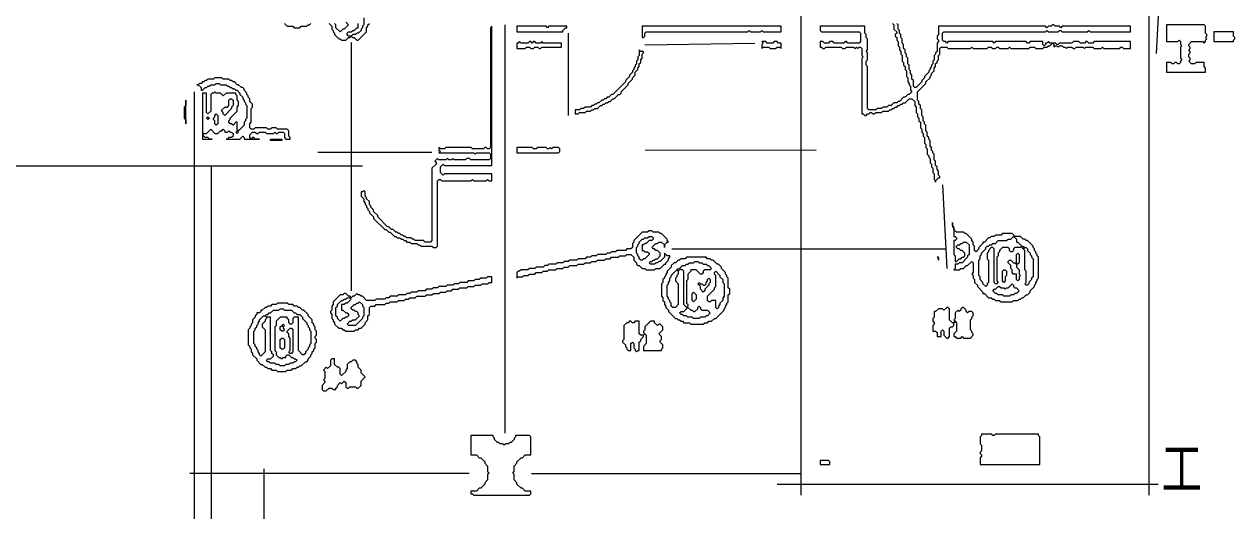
# Model space of a CAD drawing. Header units: millimetres. Extents: x 4 to 412, y 4 to 290.
# Drawn here: x 251.4 to 327.6, y 105.4 to 136 of the extents above; entities that cross this region are included whole.
import ezdxf

# ---------------------------------------------------------------- set-up
doc = ezdxf.new("R2010")
doc.units = ezdxf.units.MM
for name, color, linetype, lineweight in [('OCR_TEXT', 6, 'Continuous', 0), ('TRACE_CURVE', 6, 'Continuous', 0), ('TRACE_STRAIGHT', 5, 'Continuous', 0), ('TRACE_TEXT_SYMBOL', 6, 'Continuous', 0)]:
    doc.layers.add(name, color=color, linetype=linetype, lineweight=lineweight)
doc.styles.add('wqy-unicode', font='wqy-unicode.lff')

msp = doc.modelspace()

# ---------------------------------------------------------------- linework, layer by layer
at = {"layer": 'TRACE_CURVE', "color": 6}
for points in [[(280.851, 135.915), (280.763, 135.828), (280.763, 128.296), (280.676, 128.209), (280.588, 128.209), (280.501, 128.296), (280.413, 128.296), (280.325, 128.209), (279.625, 128.209), (279.537, 128.296), (277.961, 128.296), (277.873, 128.209), (277.611, 128.209), (277.523, 128.296), (277.523, 128.121), (277.611, 128.034), (277.523, 127.946), (279.712, 127.946), (279.8, 127.859), (279.888, 127.946), (280.676, 127.946), (280.763, 127.859), (280.763, 127.596), (280.676, 127.508), (279.537, 127.508), (279.45, 127.596), (279.275, 127.596), (279.187, 127.508), (278.486, 127.508), (278.399, 127.596), (278.311, 127.508), (278.136, 127.508), (278.048, 127.596), (277.961, 127.508), (277.523, 127.508), (277.435, 127.596), (277.26, 127.421), (277.348, 127.333), (277.348, 127.245), (277.085, 126.983), (277.085, 122.429), (276.998, 122.341), (276.647, 122.341), (276.56, 122.429), (276.034, 122.429), (275.947, 122.516), (275.859, 122.516), (275.772, 122.604), (275.509, 122.604), (275.421, 122.692), (275.334, 122.692), (275.246, 122.779), (275.159, 122.779), (275.071, 122.867), (274.983, 122.867), (274.896, 122.954), (274.808, 122.954), (274.633, 123.129), (274.545, 123.129), (274.37, 123.305), (274.283, 123.305), (273.67, 123.918), (273.67, 124.005), (273.407, 124.268)], [(277.611, 126.72), (277.611, 127.07), (277.786, 127.245), (277.873, 127.158), (280.851, 127.158), (280.851, 135.915)], [(305.109, 130.748), (305.021, 130.661), (304.583, 130.661), (304.496, 130.748), (304.496, 133.376), (304.408, 133.463), (304.408, 133.726), (304.496, 133.814), (304.496, 134.251), (304.408, 134.339), (304.496, 134.427), (304.496, 135.127), (304.408, 135.215), (304.408, 135.39), (304.321, 135.477), (304.321, 135.915), (301.518, 135.915), (301.518, 135.653), (301.606, 135.565), (303.97, 135.565), (304.058, 135.477), (304.058, 134.952), (303.97, 134.864), (303.27, 134.864), (303.182, 134.952), (303.095, 134.952), (303.007, 134.864), (302.394, 134.864), (302.307, 134.952), (302.131, 134.952), (302.044, 134.864), (301.781, 134.864), (301.694, 134.952), (301.518, 134.952), (301.518, 134.602), (301.606, 134.602), (301.694, 134.514), (301.781, 134.514), (301.869, 134.602), (302.832, 134.602), (302.92, 134.514), (303.095, 134.514), (303.182, 134.602), (303.62, 134.602), (303.708, 134.514), (303.795, 134.602), (303.883, 134.514), (303.97, 134.602), (304.058, 134.602), (304.146, 134.514), (304.146, 134.076), (304.233, 133.989), (304.146, 133.901), (304.146, 130.398), (304.233, 130.398), (304.321, 130.311), (304.408, 130.311), (304.496, 130.398), (304.583, 130.398), (304.671, 130.486), (304.759, 130.486), (304.846, 130.398), (304.934, 130.398), (305.021, 130.486)], [(306.072, 136.09), (306.16, 136.003), (306.16, 135.74), (306.335, 135.565), (306.335, 135.477), (306.247, 135.39), (306.247, 135.302), (306.335, 135.215), (306.335, 135.04), (306.423, 134.952), (306.423, 134.689), (306.51, 134.602), (306.51, 134.427), (306.598, 134.339), (306.598, 134.164), (306.685, 134.076), (306.685, 133.726), (306.773, 133.638), (306.773, 133.463), (306.86, 133.376), (306.86, 133.201), (306.948, 133.113), (306.948, 132.763), (307.036, 132.675), (307.036, 132.412), (307.123, 132.325), (307.123, 132.237), (307.211, 132.15), (307.211, 131.887), (307.298, 131.799), (307.123, 131.624), (307.036, 131.624), (306.86, 131.449), (306.773, 131.449), (306.51, 131.186), (306.423, 131.186), (306.335, 131.099), (306.16, 131.099), (305.985, 130.924), (305.81, 130.924), (305.722, 130.836), (305.459, 130.836), (305.372, 130.748), (305.109, 130.748)], [(306.948, 133.989), (306.948, 134.164), (306.86, 134.251), (306.86, 134.427), (306.773, 134.514), (306.773, 134.777), (306.685, 134.864), (306.685, 135.127), (306.598, 135.215), (306.598, 135.39), (306.51, 135.477), (306.51, 135.653), (306.423, 135.74), (306.423, 136.003), (306.335, 136.09)], [(309.4, 134.952), (309.312, 134.952), (309.225, 135.04), (309.225, 135.477), (309.312, 135.565), (315.705, 135.565), (315.793, 135.653), (315.881, 135.565), (316.494, 135.565), (316.581, 135.653), (316.669, 135.653), (316.756, 135.565), (318.333, 135.565), (318.42, 135.653), (318.508, 135.565), (321.047, 135.565), (321.047, 135.915), (316.756, 135.915), (316.669, 135.828), (316.581, 135.915), (316.318, 135.915), (316.231, 136.003), (316.143, 136.003), (316.056, 135.915), (315.881, 135.915), (315.793, 135.828), (315.705, 135.915), (308.962, 135.915), (308.962, 135.39), (308.875, 135.302), (308.875, 135.127), (308.962, 135.04), (308.962, 134.952), (308.875, 134.864), (308.875, 134.339), (308.787, 134.251), (308.787, 134.164), (308.699, 134.076), (308.699, 133.814), (308.612, 133.726), (308.612, 133.551), (308.524, 133.463), (308.524, 133.376), (308.437, 133.288), (308.437, 133.201), (308.349, 133.113), (308.349, 133.025), (308.086, 132.763), (308.086, 132.675), (307.911, 132.5), (307.911, 132.412), (307.561, 132.062), (307.473, 132.062), (307.386, 132.15), (307.386, 132.5), (307.298, 132.588), (307.298, 132.85), (307.211, 132.938), (307.211, 133.113), (307.123, 133.201), (307.123, 133.463), (307.036, 133.551), (307.036, 133.901), (306.948, 133.989)], [(315.881, 134.689), (315.968, 134.689), (316.143, 134.864), (316.231, 134.777), (316.231, 134.602), (316.318, 134.689), (316.406, 134.689), (316.494, 134.602), (316.581, 134.689), (316.756, 134.689), (316.844, 134.602), (316.931, 134.602), (317.019, 134.514), (317.107, 134.602), (317.369, 134.602), (317.457, 134.514), (317.544, 134.514), (317.632, 134.602), (318.07, 134.602), (318.157, 134.514), (318.245, 134.602), (318.683, 134.602), (318.771, 134.514), (319.208, 134.514), (319.296, 134.602), (319.384, 134.514), (320.347, 134.514), (320.434, 134.602), (320.522, 134.602), (320.61, 134.514), (321.047, 134.514), (321.047, 134.952), (318.771, 134.952), (318.683, 134.864), (318.42, 134.864), (318.333, 134.952), (318.245, 134.952), (318.157, 134.864), (317.895, 134.864), (317.807, 134.952), (317.457, 134.952), (317.369, 134.864), (316.581, 134.864), (316.494, 134.777), (316.406, 134.777), (316.318, 134.864), (315.968, 134.864), (315.881, 134.952), (315.793, 134.864), (315.705, 134.864), (315.705, 134.777), (315.618, 134.689), (315.53, 134.777), (315.53, 134.952), (314.742, 134.952), (314.655, 134.864), (314.567, 134.864), (314.479, 134.952), (312.553, 134.952), (312.465, 134.864), (312.378, 134.952), (309.575, 134.952), (309.488, 134.864), (309.4, 134.952)], [(308.612, 128.034), (308.524, 128.121), (308.524, 128.296), (308.437, 128.384), (308.437, 128.734), (308.349, 128.822), (308.349, 128.909), (308.262, 128.997), (308.262, 129.26), (308.174, 129.347), (308.174, 129.698), (308.086, 129.785), (308.086, 129.873), (307.999, 129.96), (307.999, 130.223), (307.911, 130.311), (307.911, 130.661), (307.824, 130.748), (307.824, 130.924), (307.736, 131.011), (307.736, 131.186), (307.649, 131.274), (307.649, 131.799), (308.174, 132.325), (308.174, 132.412), (308.437, 132.675), (308.437, 132.763), (308.524, 132.85), (308.524, 132.938), (308.699, 133.113), (308.699, 133.288), (308.787, 133.376), (308.787, 133.551), (308.875, 133.638), (308.875, 133.726), (308.962, 133.814), (308.962, 134.076), (309.05, 134.164), (309.05, 134.514), (309.137, 134.602), (309.488, 134.602), (309.575, 134.514), (310.976, 134.514), (311.064, 134.602), (311.152, 134.514), (312.027, 134.514), (312.115, 134.602), (312.29, 134.602), (312.378, 134.514), (312.553, 134.514), (312.64, 134.602), (312.728, 134.602), (312.815, 134.514), (313.341, 134.514), (313.428, 134.602), (313.516, 134.514), (314.655, 134.514), (314.742, 134.602), (315.005, 134.602), (315.092, 134.514), (315.53, 134.514), (315.618, 134.602), (315.793, 134.602), (315.881, 134.689)], [(305.021, 130.486), (305.372, 130.486), (305.459, 130.573), (305.81, 130.573), (305.897, 130.661), (305.985, 130.661), (306.072, 130.748), (306.16, 130.748), (306.247, 130.836), (306.335, 130.836), (306.423, 130.924), (306.51, 130.924), (306.598, 131.011), (306.685, 131.011), (306.773, 131.099), (306.86, 131.099), (307.123, 131.361), (307.298, 131.361), (307.473, 131.186), (307.473, 130.924), (307.561, 130.836), (307.561, 130.486), (307.649, 130.398), (307.649, 130.223), (307.736, 130.135), (307.736, 129.96), (307.824, 129.873), (307.824, 129.522), (307.911, 129.435), (307.911, 129.26), (307.999, 129.172), (307.999, 128.997), (308.086, 128.909), (308.086, 128.559), (308.174, 128.472), (308.174, 128.296), (308.262, 128.209), (308.262, 127.859), (308.349, 127.771), (308.349, 127.683), (308.437, 127.596), (308.437, 127.333), (308.524, 127.245), (308.524, 127.07), (308.612, 126.983), (308.612, 126.72), (308.699, 126.632), (308.699, 126.282), (308.787, 126.195), (308.787, 126.107), (308.787, 126.195), (308.962, 126.37), (309.05, 126.37), (309.05, 126.457), (308.962, 126.545), (308.962, 126.808), (308.875, 126.895), (308.875, 127.07), (308.787, 127.158), (308.787, 127.421), (308.699, 127.508), (308.699, 127.859), (308.612, 127.946), (308.612, 128.034)], [(273.407, 124.268), (273.407, 124.356), (273.232, 124.531), (273.232, 124.618), (273.144, 124.706), (273.144, 124.881), (272.969, 125.056), (272.969, 125.144), (272.882, 125.231), (272.882, 125.494), (272.794, 125.582), (272.706, 125.494), (272.619, 125.494), (272.619, 125.231), (272.794, 125.056), (272.794, 124.881), (272.882, 124.793), (272.882, 124.706), (272.969, 124.618), (272.969, 124.531), (273.057, 124.443), (273.057, 124.356), (273.144, 124.268), (273.144, 124.18), (273.407, 123.918), (273.407, 123.83), (274.108, 123.129), (274.195, 123.129), (274.37, 122.954), (274.458, 122.954), (274.721, 122.692), (274.808, 122.692), (274.896, 122.604), (275.071, 122.604), (275.159, 122.516), (275.246, 122.516), (275.334, 122.429), (275.421, 122.429), (275.509, 122.341), (275.684, 122.341), (275.772, 122.254), (276.122, 122.254), (276.209, 122.166), (276.297, 122.166), (276.385, 122.079), (277.085, 122.079), (277.173, 121.991), (277.348, 121.991), (277.435, 122.079), (277.435, 126.195), (277.523, 126.282), (277.611, 126.282), (277.698, 126.195), (279.537, 126.195), (279.625, 126.282), (279.712, 126.195), (280.501, 126.195), (280.588, 126.282), (280.676, 126.195), (280.851, 126.195), (280.851, 126.632), (277.873, 126.632), (277.786, 126.545), (277.611, 126.72)]]:
    msp.add_lwpolyline(points, dxfattribs=at)
at = {"layer": 'TRACE_STRAIGHT', "color": 5}
for p, q in [((300.309, 147.738), (300.309, 106.402)), ((322.204, 141.174), (322.204, 106.403)), ((322.683, 134.213), (322.974, 139.331)), ((281.677, 136.003), (281.677, 110.301)), ((271.992, 134.903), (271.992, 119.265)), ((285.667, 135.477), (285.667, 130.311)), ((290.484, 134.755), (297.402, 134.854)), ((262.108, 131.799), (262.108, 93.532)), ((290.512, 128.148), (301.257, 128.12)), ((269.904, 127.99), (277.085, 127.99)), ((205.722, 127.137), (272.706, 127.137)), ((263.182, 127.137), (263.182, 93.354)), ((309.225, 125.932), (309.488, 120.677)), ((292.188, 121.92), (309.426, 121.92)), ((261.847, 107.787), (279.433, 107.787)), ((266.505, 108.067), (266.505, 93.48)), ((283.358, 107.769), (300.309, 107.769)), ((298.804, 107.103), (322.799, 107.103))]:
    msp.add_line(p, q, dxfattribs=at)
at = {"layer": 'TRACE_TEXT_SYMBOL', "color": 6}
for points in [[(272.794, 136.441), (272.794, 136.003), (272.706, 135.915), (272.706, 135.828), (272.619, 135.74), (272.619, 135.653), (272.444, 135.477), (272.356, 135.477), (272.269, 135.39), (272.093, 135.39), (272.006, 135.302), (271.831, 135.302), (271.743, 135.39), (271.743, 135.477), (271.831, 135.565), (272.006, 135.565), (272.093, 135.653), (272.181, 135.653), (272.356, 135.828), (272.444, 135.828), (272.444, 136.09)], [(267.802, 136.09), (267.977, 135.915), (268.328, 135.915), (268.415, 135.828), (268.766, 135.828), (268.853, 135.915), (269.203, 135.915), (269.291, 136.003), (269.379, 136.003), (269.466, 136.09)], [(270.605, 136.09), (270.78, 135.915), (270.78, 135.74), (270.867, 135.653), (270.867, 135.565), (270.955, 135.477), (270.955, 135.39), (271.218, 135.127), (271.305, 135.127), (271.393, 135.04), (271.656, 135.04), (271.831, 135.215), (271.918, 135.215), (272.006, 135.302), (272.093, 135.215), (272.181, 135.215), (272.356, 135.04), (272.444, 135.04), (272.969, 135.565), (272.969, 135.828), (273.057, 135.915), (273.057, 136.003), (273.144, 136.09)], [(271.656, 136.178), (271.831, 136.003), (271.568, 135.74), (271.48, 135.74), (271.305, 135.565), (271.043, 135.828), (271.043, 136.003), (270.955, 136.09)], [(290.134, 134.427), (290.134, 134.076), (290.046, 133.989), (290.046, 133.814), (289.959, 133.726), (289.959, 133.551), (289.871, 133.463), (289.871, 133.376), (289.783, 133.288), (289.783, 133.201), (289.696, 133.113), (289.696, 133.025), (289.521, 132.85), (289.521, 132.763), (289.258, 132.5), (289.258, 132.412), (288.47, 131.624), (288.382, 131.624), (288.207, 131.449), (288.12, 131.449), (288.032, 131.361), (287.944, 131.361), (287.857, 131.274), (287.769, 131.274), (287.594, 131.099), (287.506, 131.099), (287.419, 131.011), (287.331, 131.011), (287.244, 130.924), (287.156, 130.924), (287.069, 130.836), (286.718, 130.836), (286.631, 130.748), (286.456, 130.748), (286.368, 130.661), (286.105, 130.661), (286.105, 130.398), (286.28, 130.398), (286.368, 130.486), (286.718, 130.486), (286.806, 130.573), (287.069, 130.573), (287.156, 130.661), (287.244, 130.661), (287.331, 130.748), (287.506, 130.748), (287.682, 130.924), (287.769, 130.924), (287.857, 131.011), (287.944, 131.011), (288.032, 131.099), (288.12, 131.099), (288.207, 131.186), (288.295, 131.186), (288.47, 131.361), (288.557, 131.361), (288.82, 131.624), (288.908, 131.624), (288.995, 131.712), (288.995, 131.799), (289.433, 132.237), (289.433, 132.325), (289.696, 132.588), (289.696, 132.675)], [(289.696, 132.675), (289.871, 132.85), (289.871, 133.025), (290.046, 133.201), (290.046, 133.288), (290.134, 133.376), (290.134, 133.551), (290.221, 133.638), (290.221, 133.814), (290.309, 133.901), (290.309, 134.164), (290.396, 134.251), (290.396, 134.339), (290.221, 134.339), (290.134, 134.427)], [(263.424, 132.675), (263.336, 132.588), (262.986, 132.588), (262.898, 132.5), (262.811, 132.5), (262.723, 132.412), (262.635, 132.412), (262.548, 132.325), (262.46, 132.325), (262.373, 132.237), (262.285, 132.237), (262.373, 132.237), (262.548, 132.062), (262.548, 131.887), (262.635, 131.887), (262.811, 132.062), (262.898, 132.062), (262.986, 132.15), (263.073, 132.15), (263.161, 132.237), (263.424, 132.237), (263.511, 132.325), (263.686, 132.325), (263.774, 132.237), (264.124, 132.237), (264.212, 132.15), (264.299, 132.15), (264.387, 132.062), (264.474, 132.062), (264.562, 131.974), (264.65, 131.974), (264.737, 131.887), (264.825, 131.887), (265, 131.712), (265, 131.624), (265.175, 131.449), (265.175, 131.361), (265.263, 131.274), (265.263, 131.186), (265.35, 131.099), (265.35, 131.011), (265.438, 130.924), (265.438, 130.135), (265.35, 130.048), (265.35, 129.96), (265.263, 129.873), (265.263, 129.698), (264.912, 129.347), (264.825, 129.435), (264.825, 129.873), (264.737, 129.873), (264.562, 129.698), (264.474, 129.785), (264.387, 129.785), (264.299, 129.873), (264.299, 129.96), (264.387, 130.048), (264.387, 130.135), (264.825, 130.573), (264.825, 130.836), (264.912, 130.924), (264.912, 131.186), (264.825, 131.274), (264.825, 131.537)], [(267.364, 129.172), (267.452, 129.26), (267.715, 129.26), (267.802, 129.172), (267.802, 128.909), (267.89, 128.822), (268.153, 128.822), (268.153, 128.909), (268.065, 128.997), (268.065, 129.347), (267.977, 129.435), (267.364, 129.435), (267.277, 129.522), (267.014, 129.522), (266.927, 129.435), (266.751, 129.435), (266.664, 129.522), (265.963, 129.522), (265.876, 129.435), (265.7, 129.435), (265.613, 129.522), (265.613, 129.785), (265.7, 129.873), (265.7, 130.748), (265.788, 130.836), (265.788, 131.011), (265.613, 131.186), (265.613, 131.361), (265.525, 131.449), (265.525, 131.537), (265.438, 131.624), (265.438, 131.712), (265.263, 131.887), (265.263, 131.974), (265.175, 132.062), (265.087, 132.062), (264.912, 132.237), (264.825, 132.237), (264.65, 132.412), (264.562, 132.412), (264.474, 132.5), (264.387, 132.5), (264.299, 132.588), (263.949, 132.588), (263.861, 132.675), (263.424, 132.675)], [(264.825, 131.537), (264.737, 131.624), (264.737, 131.712), (264.124, 131.712), (263.949, 131.537), (263.774, 131.712), (263.511, 131.712), (263.424, 131.799), (263.336, 131.712), (263.248, 131.712), (263.161, 131.624), (263.161, 130.573), (262.986, 130.398), (262.898, 130.486), (262.898, 131.712), (262.635, 131.712), (262.635, 128.822), (263.248, 128.822), (263.073, 128.822), (262.986, 128.909), (262.811, 128.909), (262.635, 129.085), (262.723, 129.172), (262.898, 129.172), (263.161, 129.435), (263.424, 129.172), (263.599, 129.172), (263.774, 129.347), (263.861, 129.347), (263.949, 129.435), (264.037, 129.347), (264.037, 129.26), (264.212, 129.26), (264.299, 129.347), (264.387, 129.26), (264.474, 129.26), (264.562, 129.172), (264.562, 128.997), (264.474, 128.909), (264.299, 128.909), (264.212, 128.822), (264.124, 128.822), (265, 128.822), (265.175, 128.997), (265.263, 128.909), (265.263, 128.822), (266.226, 128.822), (265.963, 128.822), (265.876, 128.909), (265.788, 128.909), (265.7, 128.822), (265.613, 128.909), (265.613, 129.085), (265.788, 129.26), (265.963, 129.26), (266.051, 129.172), (266.138, 129.172), (266.226, 129.26), (266.576, 129.26), (266.664, 129.172), (267.102, 129.172), (267.189, 129.26), (267.277, 129.172), (267.364, 129.172)], [(309.838, 123.567), (309.838, 123.305), (309.926, 123.217), (309.926, 122.692), (310.013, 122.692), (310.101, 122.604), (310.101, 122.516), (310.013, 122.429), (309.926, 122.429), (309.926, 121.553), (310.013, 121.466), (310.013, 121.115), (310.101, 121.115), (310.276, 121.29), (310.363, 121.29), (310.451, 121.378), (310.539, 121.378), (310.626, 121.466), (310.626, 121.641), (310.451, 121.816), (310.363, 121.816), (310.276, 121.903), (310.188, 121.903), (310.101, 121.991), (310.101, 122.079), (310.188, 122.166), (310.276, 122.166), (310.363, 122.254), (310.451, 122.254), (310.539, 122.341), (310.714, 122.341), (310.889, 122.166), (310.889, 121.553), (310.801, 121.466), (310.801, 121.378), (310.451, 121.028), (310.276, 121.028), (310.188, 120.94), (310.013, 120.94), (310.013, 120.677), (309.926, 120.59), (310.276, 120.59), (310.363, 120.677), (310.539, 120.677), (310.714, 120.853), (310.801, 120.853), (311.064, 121.115), (311.152, 121.028), (311.152, 120.415), (311.064, 120.327), (311.152, 120.24), (311.152, 120.064), (311.239, 119.977), (311.239, 119.802), (311.414, 119.627), (311.414, 119.539), (311.765, 119.189), (311.765, 119.101), (311.852, 119.101), (312.115, 118.838), (312.29, 118.838), (312.378, 118.751), (312.465, 118.751), (312.553, 118.663)], [(312.553, 118.663), (312.815, 118.663), (312.903, 118.576), (313.604, 118.576), (313.691, 118.663), (313.954, 118.663), (314.042, 118.751), (314.129, 118.751), (314.217, 118.838), (314.304, 118.838), (314.479, 119.013), (314.567, 119.013), (314.742, 119.189), (314.742, 119.276), (315.005, 119.539), (315.005, 119.627), (315.092, 119.714), (315.092, 119.802), (315.18, 119.889), (315.18, 119.977), (315.268, 120.064), (315.268, 121.378), (315.18, 121.466), (315.18, 121.553), (315.092, 121.641), (315.092, 121.728), (315.005, 121.816), (315.005, 121.903), (314.917, 121.991), (314.917, 122.079), (314.567, 122.429), (314.479, 122.429), (314.392, 122.516), (314.304, 122.516), (314.129, 122.692), (313.779, 122.692), (313.604, 122.867), (312.991, 122.867), (312.903, 122.779), (312.553, 122.779), (312.465, 122.692), (312.29, 122.692), (312.202, 122.604), (312.115, 122.604), (311.852, 122.341), (311.765, 122.341), (311.765, 122.254), (311.502, 121.991), (311.502, 121.903), (311.327, 121.728), (311.239, 121.816), (311.239, 122.079), (311.152, 122.166), (311.152, 122.341), (311.064, 122.429), (311.064, 122.516), (310.714, 122.867), (310.626, 122.867), (310.539, 122.954), (310.101, 122.954), (309.926, 123.129), (309.926, 123.305), (309.838, 123.392), (309.838, 123.567)], [(290.747, 123.042), (290.659, 122.954), (290.309, 122.954), (289.783, 122.429), (289.783, 122.341), (289.696, 122.254), (289.696, 121.991), (289.608, 121.903), (289.346, 121.903), (289.258, 121.816), (288.733, 121.816), (288.645, 121.728), (288.382, 121.728), (288.295, 121.641), (288.12, 121.641), (288.032, 121.553), (287.506, 121.553), (287.419, 121.466), (287.156, 121.466), (287.069, 121.378), (286.806, 121.378), (286.718, 121.29), (286.28, 121.29), (286.193, 121.203), (285.755, 121.203), (285.667, 121.115), (285.405, 121.115), (285.317, 121.028), (284.967, 121.028), (284.879, 120.94), (284.441, 120.94), (284.354, 120.853), (284.179, 120.853), (284.091, 120.765), (283.653, 120.765), (283.566, 120.677), (283.215, 120.677), (283.128, 120.59), (282.69, 120.59), (282.602, 120.502), (282.515, 120.502), (282.427, 120.415), (282.427, 120.064), (282.515, 120.152), (282.777, 120.152), (282.865, 120.24), (283.128, 120.24), (283.215, 120.327), (283.566, 120.327), (283.653, 120.415), (284.004, 120.415), (284.091, 120.502), (284.354, 120.502), (284.441, 120.59), (284.879, 120.59), (284.967, 120.677), (285.317, 120.677), (285.405, 120.765), (285.667, 120.765), (285.755, 120.853), (286.193, 120.853), (286.28, 120.94), (286.631, 120.94), (286.718, 121.028)], [(291.885, 122.341), (291.973, 122.341), (291.885, 122.429), (291.885, 122.516), (291.535, 122.867), (291.447, 122.867), (291.36, 122.954), (291.009, 122.954), (290.922, 123.042), (290.747, 123.042)], [(286.718, 121.028), (287.069, 121.028), (287.156, 121.115), (287.419, 121.115), (287.506, 121.203), (287.944, 121.203), (288.032, 121.29), (288.295, 121.29), (288.382, 121.378), (288.82, 121.378), (288.908, 121.466), (289.258, 121.466), (289.346, 121.553), (289.608, 121.553), (289.783, 121.378), (289.783, 121.203), (289.959, 121.028), (289.959, 120.94), (290.046, 120.853), (290.134, 120.853), (290.309, 120.677), (290.484, 120.677), (290.572, 120.59), (291.097, 120.59), (291.185, 120.677), (291.447, 120.677), (291.71, 120.94), (291.798, 120.94), (291.798, 121.028), (291.973, 121.203), (291.973, 121.29), (292.06, 121.378), (292.06, 121.466), (291.885, 121.466), (291.71, 121.641), (291.71, 121.378), (291.447, 121.115), (291.36, 121.115), (291.272, 121.028), (291.185, 121.028), (291.097, 120.94), (290.834, 120.94), (290.747, 121.028), (290.834, 121.115), (290.922, 121.115), (291.009, 121.203), (291.097, 121.203), (291.185, 121.29), (291.272, 121.29), (291.447, 121.466), (291.447, 121.641), (291.272, 121.816), (291.185, 121.816), (291.097, 121.903), (291.009, 121.903), (290.922, 121.991), (291.185, 122.254), (291.272, 122.254), (291.36, 122.341), (291.535, 122.341), (291.71, 122.166), (291.71, 121.991), (291.71, 122.166), (291.885, 122.341)], [(293.111, 121.378), (293.024, 121.29), (292.761, 121.29), (292.673, 121.203), (292.586, 121.203), (292.411, 121.028), (292.323, 121.028), (292.148, 120.853), (292.148, 120.765), (291.885, 120.502), (291.885, 120.415), (291.798, 120.327), (291.798, 120.24), (291.71, 120.152), (291.71, 120.064), (291.622, 119.977), (291.622, 119.802), (291.535, 119.714), (291.535, 118.926), (291.622, 118.838), (291.622, 118.663), (291.71, 118.576), (291.71, 118.4), (291.798, 118.313), (291.798, 118.225), (291.973, 118.05), (291.973, 117.963), (292.411, 117.525), (292.498, 117.525), (292.586, 117.437), (292.673, 117.437), (292.761, 117.35), (292.849, 117.35), (292.936, 117.262), (293.286, 117.262), (293.374, 117.174), (294.162, 117.174), (294.25, 117.262), (294.425, 117.262), (294.512, 117.35), (294.688, 117.35), (294.863, 117.525), (294.95, 117.525), (295.476, 118.05), (295.476, 118.138), (295.563, 118.225), (295.563, 118.313), (295.651, 118.4), (295.651, 118.488), (295.738, 118.576), (295.738, 119.013), (295.826, 119.101), (295.826, 119.364), (295.738, 119.451), (295.738, 120.064), (295.651, 120.152), (295.651, 120.24), (295.563, 120.327), (295.563, 120.415), (295.301, 120.677), (295.301, 120.765), (295.125, 120.94), (295.038, 120.94), (294.775, 121.203)], [(294.775, 121.203), (294.688, 121.203), (294.6, 121.29), (294.425, 121.29), (294.337, 121.378), (293.111, 121.378)], [(280.588, 120.152), (280.501, 120.064), (280.15, 120.064), (280.063, 119.977), (279.8, 119.977), (279.712, 119.889), (279.362, 119.889), (279.275, 119.802), (278.837, 119.802), (278.749, 119.714), (278.486, 119.714), (278.399, 119.627), (278.048, 119.627), (277.961, 119.539), (277.523, 119.539), (277.435, 119.451), (277.173, 119.451), (277.085, 119.364), (276.735, 119.364), (276.647, 119.276), (276.209, 119.276), (276.122, 119.189), (275.772, 119.189), (275.684, 119.101), (275.509, 119.101), (275.421, 119.013), (274.983, 119.013), (274.896, 118.926), (274.458, 118.926), (274.37, 118.838), (274.195, 118.838), (274.108, 118.751), (273.582, 118.751), (273.495, 118.663), (272.969, 118.663), (272.706, 118.926), (272.619, 118.926), (272.531, 119.013), (272.444, 119.013), (272.356, 119.101), (272.181, 118.926), (272.093, 118.926), (272.006, 118.838), (271.918, 118.926), (271.831, 118.926), (271.656, 119.101), (271.568, 119.101), (271.48, 119.013), (271.305, 119.013), (270.867, 118.576), (270.867, 118.4), (270.78, 118.313), (270.78, 118.05), (270.692, 117.963), (270.692, 117.875), (270.78, 117.787), (270.78, 117.525), (270.867, 117.437), (270.867, 117.35), (270.955, 117.262), (270.955, 117.174), (271.218, 116.912), (271.393, 116.912), (271.48, 116.824)], [(271.48, 116.824), (271.568, 116.824), (271.656, 116.737), (272.181, 116.737), (272.269, 116.824), (272.444, 116.824), (272.531, 116.912), (272.619, 116.912), (272.882, 117.174), (272.882, 117.262), (273.057, 117.437), (273.057, 117.7), (273.144, 117.787), (273.144, 118.225), (273.232, 118.313), (273.495, 118.313), (273.582, 118.4), (274.108, 118.4), (274.195, 118.488), (274.37, 118.488), (274.458, 118.576), (274.896, 118.576), (274.983, 118.663), (275.334, 118.663), (275.421, 118.751), (275.596, 118.751), (275.684, 118.838), (276.034, 118.838), (276.122, 118.926), (276.647, 118.926), (276.735, 119.013), (277.085, 119.013), (277.173, 119.101), (277.523, 119.101), (277.611, 119.189), (277.961, 119.189), (278.048, 119.276), (278.311, 119.276), (278.399, 119.364), (278.749, 119.364), (278.837, 119.451), (279.275, 119.451), (279.362, 119.539), (279.712, 119.539), (279.8, 119.627), (280.15, 119.627), (280.238, 119.714), (280.588, 119.714), (280.676, 119.802), (280.851, 119.802), (280.851, 120.152), (280.588, 120.152)], [(267.364, 118.488), (267.277, 118.4), (267.014, 118.4), (266.927, 118.313), (266.751, 118.313), (266.664, 118.225), (266.576, 118.225), (266.401, 118.05), (266.314, 118.05), (266.314, 117.963), (266.226, 117.875), (266.051, 117.875), (266.051, 117.787), (265.963, 117.7), (265.963, 117.612), (265.788, 117.437), (265.788, 117.262), (265.7, 117.174), (265.7, 117.087), (265.613, 116.999), (265.613, 116.912), (265.525, 116.824), (265.525, 115.861), (265.613, 115.773), (265.613, 115.686), (265.7, 115.598), (265.7, 115.423), (265.788, 115.335), (265.788, 115.248), (266.051, 114.985), (266.051, 114.898), (266.314, 114.635), (266.401, 114.635), (266.576, 114.46), (266.664, 114.46), (266.751, 114.372), (266.927, 114.372), (267.014, 114.284), (267.277, 114.284), (267.364, 114.197), (267.89, 114.197), (267.977, 114.284), (268.24, 114.284), (268.328, 114.372), (268.503, 114.372), (268.59, 114.46), (268.678, 114.46), (268.766, 114.547), (268.853, 114.547), (269.116, 114.81), (269.203, 114.81), (269.291, 114.898), (269.291, 114.985), (269.466, 115.16), (269.466, 115.248), (269.554, 115.335), (269.554, 115.423), (269.641, 115.511), (269.641, 115.598), (269.729, 115.686), (269.729, 115.948), (269.816, 116.036), (269.816, 116.211), (269.729, 116.299)], [(267.452, 118.05), (267.54, 118.138), (267.715, 118.138), (267.802, 118.05), (268.24, 118.05), (268.415, 117.875), (268.503, 117.875), (268.59, 117.787), (268.766, 117.787), (268.941, 117.612), (268.941, 117.525), (269.203, 117.262), (269.203, 117.174), (269.291, 117.087), (269.291, 116.999), (269.379, 116.912), (269.379, 116.824), (269.466, 116.737), (269.466, 115.948), (269.379, 115.861), (269.379, 115.773), (269.291, 115.686), (269.291, 115.598), (269.116, 115.423), (269.116, 115.335), (269.028, 115.248), (268.941, 115.248), (268.678, 115.511), (268.678, 117.612), (268.415, 117.612), (268.328, 117.525), (268.328, 117.262), (268.24, 117.174), (268.153, 117.174), (268.065, 117.262), (268.065, 117.437), (267.977, 117.525), (267.977, 117.612), (267.54, 117.612), (267.277, 117.35), (267.277, 117.087), (267.189, 116.999), (267.189, 115.511), (267.277, 115.423), (267.277, 115.248), (267.452, 115.073), (267.54, 115.073), (267.627, 114.985), (267.715, 115.073), (267.89, 115.073), (267.89, 115.16), (267.977, 115.248), (268.065, 115.248), (268.24, 115.073), (268.328, 115.073), (268.415, 114.985), (268.503, 114.985), (268.59, 114.898), (268.503, 114.81), (268.415, 114.81), (268.328, 114.722), (268.153, 114.722), (268.065, 114.635), (267.89, 114.635)], [(269.729, 116.299), (269.729, 116.386), (269.816, 116.474), (269.816, 116.737), (269.729, 116.824), (269.729, 116.999), (269.641, 117.087), (269.641, 117.174), (269.554, 117.262), (269.554, 117.437), (269.291, 117.7), (269.291, 117.787), (269.028, 118.05), (268.941, 118.05), (268.766, 118.225), (268.678, 118.225), (268.59, 118.313), (268.415, 118.313), (268.328, 118.4), (268.065, 118.4), (267.977, 118.488), (267.364, 118.488)], [(309.488, 118.225), (309.312, 118.05), (309.225, 118.138), (308.962, 118.138), (308.787, 117.963), (308.699, 117.963), (308.699, 117.612), (308.612, 117.525), (308.612, 117.35), (308.699, 117.262), (308.699, 117.174), (308.612, 117.087), (308.612, 116.737), (308.787, 116.737), (308.875, 116.649), (308.875, 116.386), (309.137, 116.386), (309.137, 116.737), (309.225, 116.824), (309.312, 116.737), (309.312, 116.474), (309.488, 116.299), (309.575, 116.299), (309.663, 116.386), (309.663, 116.912), (309.75, 116.999), (309.838, 116.999), (309.926, 117.087), (309.926, 117.262), (310.013, 117.35), (310.101, 117.262), (310.101, 116.737), (309.926, 116.561), (309.926, 116.386), (310.013, 116.386), (310.101, 116.299), (310.363, 116.299), (310.451, 116.386), (310.539, 116.299), (310.976, 116.299), (311.152, 116.474), (311.152, 116.561), (311.064, 116.649), (311.064, 116.737), (310.976, 116.824), (310.976, 117.437), (311.064, 117.525), (311.064, 117.612), (311.152, 117.7), (311.152, 117.875), (311.064, 117.963), (310.889, 117.963), (310.801, 117.875), (310.714, 117.963), (310.714, 118.05), (310.539, 118.225), (310.451, 118.225), (310.363, 118.138), (310.363, 118.05), (310.276, 117.963), (310.188, 118.05), (310.013, 117.875), (310.013, 117.525), (309.926, 117.437)], [(309.926, 117.437), (310.013, 117.35), (309.926, 117.262), (309.838, 117.262), (309.663, 117.437), (309.663, 118.138), (309.575, 118.225), (309.488, 118.225)], [(267.89, 114.635), (267.802, 114.547), (267.54, 114.547), (267.452, 114.635), (267.277, 114.635), (267.189, 114.722), (266.927, 114.722), (266.839, 114.81), (266.751, 114.81), (266.664, 114.898), (266.751, 114.985), (266.927, 114.985), (267.102, 115.16), (267.102, 115.248), (267.014, 115.335), (267.014, 115.423), (266.927, 115.511), (266.927, 117.612), (266.664, 117.612), (266.576, 117.7), (266.664, 117.787), (266.751, 117.787), (266.839, 117.875), (266.927, 117.875), (267.102, 118.05), (267.452, 118.05)]]:
    msp.add_lwpolyline(points, dxfattribs=at)
for points in [[(282.427, 135.915), (282.427, 135.565), (285.317, 135.565), (285.317, 135.653), (285.492, 135.828), (285.58, 135.828), (285.58, 135.915), (284.441, 135.915), (284.354, 135.828), (284.266, 135.915)], [(290.309, 135.915), (290.309, 135.215), (290.396, 135.215), (290.484, 135.302), (290.484, 135.477), (290.572, 135.565), (296.965, 135.565), (297.052, 135.653), (297.14, 135.565), (297.753, 135.565), (297.84, 135.653), (297.928, 135.565), (299.066, 135.565), (299.066, 135.915)], [(323.324, 136.003), (323.324, 134.952), (324.025, 134.952), (324.113, 135.04), (324.2, 134.952), (324.2, 134.777), (324.288, 134.689), (324.2, 134.602), (324.2, 133.901), (324.288, 133.814), (324.2, 133.726), (324.2, 133.638), (324.113, 133.551), (324.025, 133.551), (323.937, 133.638), (323.85, 133.638), (323.762, 133.551), (323.675, 133.551), (323.587, 133.638), (323.324, 133.638), (323.324, 133.025), (325.776, 133.025), (325.776, 133.288), (325.689, 133.376), (325.689, 133.638), (325.163, 133.638), (325.076, 133.551), (324.901, 133.551), (324.726, 133.726), (324.813, 133.814), (324.813, 133.901), (324.726, 133.989), (324.726, 134.164), (324.813, 134.251), (324.813, 134.339), (324.726, 134.427), (324.813, 134.514), (324.813, 134.602), (324.726, 134.689), (324.726, 134.777), (324.901, 134.952), (325.601, 134.952), (325.689, 134.864), (325.776, 134.952), (325.776, 135.04), (325.864, 135.127), (325.776, 135.215), (325.864, 135.302), (325.864, 135.39), (325.776, 135.477), (325.776, 135.915), (325.689, 136.003)], [(282.602, 134.952), (282.515, 134.864), (282.427, 134.864), (282.427, 134.514), (282.953, 134.514), (283.04, 134.602), (283.215, 134.602), (283.303, 134.514), (283.478, 134.514), (283.566, 134.602), (283.741, 134.602), (283.828, 134.514), (283.916, 134.514), (284.004, 134.602), (285.23, 134.602), (285.23, 134.864), (284.091, 134.864), (284.004, 134.952), (283.916, 134.864), (283.653, 134.864), (283.566, 134.952), (283.478, 134.952), (283.39, 134.864), (283.303, 134.952), (283.215, 134.952), (283.128, 134.864), (282.69, 134.864)], [(297.84, 134.952), (297.928, 134.864), (297.84, 134.777), (297.84, 134.514), (297.928, 134.602), (298.278, 134.602), (298.366, 134.514), (298.716, 134.514), (298.804, 134.602), (298.979, 134.602), (299.066, 134.514), (299.066, 134.864), (298.891, 134.864), (298.804, 134.952), (298.628, 134.952), (298.541, 134.864), (298.191, 134.864), (298.103, 134.952)], [(326.302, 135.565), (326.302, 134.952), (327.528, 134.952), (327.528, 135.04), (327.616, 135.127), (327.616, 135.215), (327.528, 135.302), (327.528, 135.565)], [(261.584, 131.274), (261.584, 130.924), (261.497, 130.836), (261.497, 130.135), (261.584, 130.048), (261.584, 129.785)], [(264.299, 131.274), (264.387, 131.361), (264.474, 131.361), (264.562, 131.274), (264.562, 130.924), (264.474, 130.836), (264.474, 130.748), (264.037, 130.311), (263.949, 130.398), (263.949, 130.486), (263.861, 130.573), (263.861, 130.661), (264.037, 130.836), (264.212, 130.836), (264.299, 130.924)], [(263.424, 130.311), (263.511, 130.398), (263.599, 130.311), (263.599, 129.785), (263.511, 129.698), (263.424, 129.785), (263.424, 129.96), (263.336, 130.048), (263.336, 130.135), (263.424, 130.223)], [(262.898, 130.135), (262.986, 130.223), (263.073, 130.135), (262.986, 130.048)], [(264.737, 129.26), (264.825, 129.347), (264.912, 129.26), (264.825, 129.172)], [(266.927, 128.822), (267.627, 128.822), (267.627, 128.734), (266.927, 128.734)], [(282.427, 128.296), (282.427, 127.946), (285.054, 127.946), (285.142, 128.034), (285.142, 128.209), (285.054, 128.296), (284.704, 128.296), (284.617, 128.209), (284.529, 128.296), (284.441, 128.209), (284.354, 128.209), (284.266, 128.296), (283.741, 128.296), (283.653, 128.209), (283.478, 128.209), (283.39, 128.296)], [(290.659, 122.604), (290.747, 122.692), (290.922, 122.692), (291.009, 122.604), (291.009, 122.516), (290.922, 122.429), (290.747, 122.429), (290.572, 122.254), (290.484, 122.254), (290.396, 122.166), (290.309, 122.166), (290.309, 121.816), (290.396, 121.816), (290.484, 121.728), (290.659, 121.728), (290.747, 121.641), (290.747, 121.553), (290.484, 121.29), (290.396, 121.29), (290.309, 121.203), (290.221, 121.203), (290.134, 121.29), (290.134, 121.378), (290.046, 121.466), (290.046, 121.553), (289.959, 121.641), (289.959, 121.991), (290.046, 122.079), (290.046, 122.166), (290.134, 122.254), (290.134, 122.341), (290.309, 122.516), (290.396, 122.516), (290.484, 122.604)], [(313.691, 122.692), (313.866, 122.516), (313.866, 122.341), (313.954, 122.341), (314.217, 122.079), (314.129, 121.991), (313.779, 121.991), (313.691, 121.903), (313.691, 121.816), (313.604, 121.728), (313.516, 121.728), (313.428, 121.816), (313.428, 121.903), (313.341, 121.991), (312.991, 121.991), (312.815, 121.816), (312.815, 121.728), (312.728, 121.641), (312.728, 121.466), (312.64, 121.378), (312.64, 119.889), (312.728, 119.802), (312.64, 119.714), (312.553, 119.714), (312.465, 119.802), (312.465, 121.903), (312.378, 121.991), (312.29, 121.991), (312.115, 121.816), (312.115, 121.728), (312.027, 121.641), (312.027, 121.29), (312.115, 121.203), (312.115, 119.802), (312.027, 119.714), (312.027, 119.627), (311.94, 119.539), (311.765, 119.714), (311.765, 119.802), (311.589, 119.977), (311.589, 120.152), (311.502, 120.24), (311.502, 121.203), (311.589, 121.29), (311.589, 121.466), (311.677, 121.553), (311.677, 121.641), (311.94, 121.903), (311.94, 121.991), (312.027, 122.079), (312.115, 122.079), (312.202, 122.166), (312.29, 122.166), (312.378, 122.254), (312.553, 122.254), (312.728, 122.429), (313.253, 122.429), (313.341, 122.516), (313.516, 122.516)], [(314.217, 121.991), (314.304, 122.079), (314.392, 121.991), (314.304, 121.903)], [(314.304, 121.903), (314.392, 121.991), (314.479, 121.991), (314.567, 121.903), (314.567, 121.816), (314.742, 121.641), (314.742, 121.553), (314.83, 121.466), (314.83, 121.378), (314.917, 121.29), (314.917, 120.152), (314.83, 120.064), (314.83, 119.977), (314.655, 119.802), (314.655, 119.714), (314.567, 119.627), (314.479, 119.627), (314.392, 119.714), (314.479, 119.802), (314.479, 120.502), (314.392, 120.59), (314.392, 121.816)], [(308.875, 121.378), (308.962, 121.29), (308.962, 121.203), (308.962, 121.378)], [(313.341, 121.115), (313.428, 121.203), (313.516, 121.203), (313.691, 121.028), (313.779, 121.028), (313.866, 120.94), (313.866, 120.765), (314.042, 120.59), (314.042, 120.327), (314.129, 120.24), (314.042, 120.152), (314.042, 119.977), (313.954, 119.889), (313.866, 119.977), (313.866, 120.327), (313.691, 120.327), (313.604, 120.415), (313.604, 120.59), (313.516, 120.677), (313.516, 120.853), (313.341, 121.028)], [(313.866, 121.553), (313.954, 121.641), (314.042, 121.553), (314.042, 121.028), (313.954, 120.94), (313.866, 121.028)], [(292.498, 120.59), (292.586, 120.502), (292.586, 120.327), (292.498, 120.24), (292.498, 120.152), (292.411, 120.064), (292.411, 119.889), (292.586, 119.714), (292.586, 118.4), (292.411, 118.225), (292.236, 118.225), (292.148, 118.313), (292.148, 118.488), (292.06, 118.576), (292.06, 118.663), (291.973, 118.751), (291.973, 118.838), (291.885, 118.926), (291.885, 119.627), (291.973, 119.714), (291.973, 119.802), (292.06, 119.889), (292.06, 120.064), (292.148, 120.152), (292.148, 120.24)], [(292.498, 120.59), (292.586, 120.677), (292.673, 120.59), (292.586, 120.502)], [(293.549, 121.028), (293.637, 121.115), (293.812, 121.115), (293.899, 121.028), (294.075, 121.028), (294.162, 120.94), (294.337, 120.94), (294.425, 120.853), (294.512, 120.853), (294.688, 120.677), (294.6, 120.59), (294.25, 120.59), (294.162, 120.502), (294.162, 120.415), (294.075, 120.327), (293.987, 120.327), (293.724, 120.59), (293.374, 120.59), (293.374, 120.502), (293.199, 120.327), (293.199, 119.977), (293.111, 119.889), (293.111, 118.488), (293.199, 118.4), (293.199, 118.313), (293.111, 118.225), (292.936, 118.4), (292.936, 120.502), (292.849, 120.59), (292.761, 120.59), (292.673, 120.677), (292.849, 120.853), (293.024, 120.853), (293.111, 120.94), (293.199, 120.94), (293.286, 121.028)], [(294.863, 120.415), (294.95, 120.502), (295.213, 120.24), (295.213, 120.152), (295.388, 119.977), (295.388, 119.802), (295.476, 119.714), (295.476, 118.926), (295.388, 118.838), (295.388, 118.663), (295.213, 118.488), (295.213, 118.4), (295.125, 118.313), (295.125, 118.225), (295.038, 118.138), (294.95, 118.225), (294.95, 118.663), (294.688, 118.663), (294.6, 118.576), (294.512, 118.576), (294.425, 118.663), (294.425, 118.926), (294.863, 119.364), (294.863, 119.451), (294.95, 119.539), (294.95, 120.24), (294.863, 120.327)], [(312.991, 120.502), (313.078, 120.59), (313.166, 120.59), (313.253, 120.502), (313.253, 120.24), (313.166, 120.152), (313.166, 119.889), (313.078, 119.802), (312.991, 119.889)], [(293.812, 119.714), (293.899, 119.802), (293.987, 119.714), (293.899, 119.627)], [(294.425, 119.977), (294.512, 120.064), (294.6, 119.977), (294.6, 119.802), (294.512, 119.714), (294.512, 119.627), (294.25, 119.364), (294.25, 119.276), (294.162, 119.189), (293.987, 119.364), (293.987, 119.539), (293.899, 119.627), (293.987, 119.714), (294.075, 119.714), (294.162, 119.627), (294.25, 119.627), (294.337, 119.714), (294.337, 119.802), (294.425, 119.889)], [(313.604, 119.714), (313.691, 119.627), (313.691, 119.539), (313.779, 119.451), (313.866, 119.451), (314.042, 119.276), (313.866, 119.101), (313.779, 119.101), (313.691, 119.013), (313.516, 119.013), (313.428, 118.926), (313.078, 118.926), (312.991, 119.013), (312.728, 119.013), (312.64, 119.101), (312.553, 119.101), (312.378, 119.276), (312.465, 119.364), (312.553, 119.364), (312.728, 119.539), (312.815, 119.539), (312.903, 119.451), (313.078, 119.451), (313.166, 119.364), (313.253, 119.451), (313.341, 119.451)], [(293.462, 119.101), (293.549, 119.189), (293.724, 119.013), (293.724, 118.751), (293.549, 118.576), (293.462, 118.663)], [(271.656, 118.751), (271.743, 118.838), (271.918, 118.838), (272.006, 118.751), (271.743, 118.488), (271.656, 118.488), (271.568, 118.4), (271.393, 118.4), (271.393, 118.05), (271.48, 118.05), (271.656, 117.875), (271.743, 117.875), (271.831, 117.787), (271.831, 117.7), (271.743, 117.612), (271.656, 117.612), (271.568, 117.525), (271.48, 117.525), (271.305, 117.35), (271.13, 117.525), (271.13, 117.612), (271.043, 117.7), (271.043, 118.225), (271.13, 118.313), (271.13, 118.4), (271.393, 118.663), (271.48, 118.663), (271.568, 118.751)], [(272.444, 118.488), (272.531, 118.576), (272.706, 118.4), (272.706, 118.313), (272.794, 118.225), (272.794, 117.7), (272.706, 117.612), (272.706, 117.525), (272.269, 117.087), (271.831, 117.087), (271.743, 117.174), (271.918, 117.35), (272.006, 117.35), (272.093, 117.437), (272.269, 117.437), (272.531, 117.7), (272.444, 117.787), (272.444, 117.875), (272.356, 117.963), (272.269, 117.963), (272.181, 118.05), (272.093, 118.05), (272.006, 118.138), (272.006, 118.225), (272.181, 118.4), (272.269, 118.4), (272.356, 118.488)], [(293.812, 118.225), (293.899, 118.313), (293.987, 118.225), (293.987, 118.138), (294.075, 118.05), (294.425, 118.05), (294.6, 117.875), (294.425, 117.7), (294.337, 117.7), (294.25, 117.612), (293.987, 117.612), (293.899, 117.525), (293.549, 117.525), (293.462, 117.612), (293.199, 117.612), (293.111, 117.7), (292.936, 117.7), (292.849, 117.787), (292.761, 117.787), (292.673, 117.875), (292.761, 117.963), (292.936, 117.963), (293.199, 118.225), (293.374, 118.05), (293.462, 118.05), (293.549, 117.963), (293.637, 117.963), (293.812, 118.138)], [(266.489, 117.7), (266.576, 117.7), (266.664, 117.612), (266.664, 117.525), (266.576, 117.437), (266.576, 117.35), (266.401, 117.174), (266.401, 116.999), (266.576, 116.824), (266.576, 115.423), (266.314, 115.16), (266.226, 115.248), (266.226, 115.335), (266.138, 115.423), (266.138, 115.511), (266.051, 115.598), (266.051, 115.686), (265.963, 115.773), (265.963, 115.861), (265.876, 115.948), (265.876, 116.737), (265.963, 116.824), (265.963, 116.912), (266.051, 116.999), (266.051, 117.087), (266.138, 117.174), (266.138, 117.262), (266.226, 117.35), (266.226, 117.437)], [(289.521, 117.35), (289.433, 117.262), (289.346, 117.262), (289.17, 117.087), (289.17, 116.211), (289.083, 116.124), (289.083, 116.036), (289.258, 115.861), (289.258, 115.773), (289.346, 115.686), (289.346, 115.598), (289.433, 115.511), (289.608, 115.511), (289.608, 115.948), (289.696, 116.036), (289.783, 115.948), (289.783, 115.686), (289.871, 115.598), (289.871, 115.511), (289.959, 115.423), (290.046, 115.511), (290.134, 115.511), (290.134, 116.036), (290.221, 116.124), (290.221, 116.211), (290.396, 116.386), (290.396, 116.474), (290.484, 116.561), (290.572, 116.474), (290.572, 115.948), (290.396, 115.773), (290.396, 115.511), (291.535, 115.511), (291.535, 115.598), (291.622, 115.686), (291.622, 115.861), (291.447, 116.036), (291.447, 116.124), (291.535, 116.211), (291.535, 116.386), (291.36, 116.561), (291.622, 116.824), (291.622, 116.999), (291.447, 117.174), (291.36, 117.174), (291.272, 117.087), (291.097, 117.262), (291.097, 117.35), (290.834, 117.35), (290.484, 116.999), (290.484, 116.824), (290.396, 116.737), (290.396, 116.649), (290.484, 116.561), (290.396, 116.474), (290.221, 116.474), (290.134, 116.561), (290.134, 117.35), (289.871, 117.35), (289.783, 117.262), (289.696, 117.262), (289.608, 117.35)], [(267.54, 116.999), (267.627, 117.087), (267.715, 116.999), (267.715, 116.912), (267.802, 116.824), (267.715, 116.737), (267.627, 116.737), (267.54, 116.824)], [(267.627, 117.087), (267.715, 117.174), (267.802, 117.087), (267.715, 116.999)], [(268.153, 116.912), (268.24, 116.912), (268.328, 116.824), (268.328, 115.423), (268.24, 115.335), (268.153, 115.335), (268.065, 115.423), (268.153, 115.511), (268.153, 116.299), (268.065, 116.386), (268.065, 116.561), (267.977, 116.649), (267.977, 116.737)], [(267.54, 116.211), (267.627, 116.299), (267.715, 116.299), (267.802, 116.211), (267.802, 115.686), (267.715, 115.598), (267.627, 115.598), (267.54, 115.686)], [(270.78, 114.985), (270.692, 114.898), (270.692, 114.547), (270.517, 114.372), (270.429, 114.46), (270.254, 114.284), (270.342, 114.197), (270.342, 113.759), (270.254, 113.671), (270.342, 113.584), (270.342, 113.496), (270.167, 113.321), (270.167, 113.058), (270.254, 112.971), (270.429, 112.971), (270.605, 113.146), (270.78, 113.146), (270.867, 113.058), (271.043, 113.058), (271.043, 113.146), (271.13, 113.234), (271.13, 113.321), (271.305, 113.496), (271.393, 113.409), (271.568, 113.584), (271.656, 113.496), (271.656, 113.234), (271.743, 113.146), (271.831, 113.146), (271.918, 113.234), (272.269, 113.234), (272.356, 113.146), (272.444, 113.146), (272.619, 113.321), (272.619, 113.584), (272.882, 113.847), (272.619, 114.109), (272.619, 114.284), (272.444, 114.46), (272.444, 114.635), (272.356, 114.722), (272.356, 114.81), (272.269, 114.898), (272.093, 114.898), (272.006, 114.81), (271.918, 114.81), (271.743, 114.635), (271.743, 114.372), (271.656, 114.284), (271.656, 114.197), (271.393, 113.934), (271.305, 114.022), (271.305, 114.372), (271.218, 114.46), (271.13, 114.46), (270.955, 114.635), (270.955, 114.985)], [(279.537, 110.168), (279.537, 108.942), (279.888, 108.942), (280.063, 108.767), (280.15, 108.767), (280.413, 108.505), (280.413, 108.417), (280.588, 108.242), (280.588, 107.892), (280.676, 107.804), (280.588, 107.716), (280.588, 107.366), (280.413, 107.191), (280.413, 107.103), (280.15, 106.841), (280.063, 106.841), (279.888, 106.666), (279.537, 106.666), (279.537, 106.49), (279.625, 106.49), (279.712, 106.403), (283.215, 106.403), (283.303, 106.49), (283.303, 106.666), (282.953, 106.666), (282.777, 106.841), (282.69, 106.841), (282.427, 107.103), (282.427, 107.191), (282.252, 107.366), (282.252, 107.716), (282.164, 107.804), (282.252, 107.892), (282.252, 108.242), (282.427, 108.417), (282.427, 108.505), (282.69, 108.767), (282.777, 108.767), (282.953, 108.942), (283.303, 108.942), (283.303, 110.081), (283.215, 110.168), (282.34, 110.168), (282.34, 110.081), (282.252, 109.993), (282.252, 109.906), (282.077, 109.731), (281.989, 109.731), (281.902, 109.643), (281.727, 109.643), (281.639, 109.555), (281.551, 109.643), (281.376, 109.643), (281.289, 109.731), (281.201, 109.731), (281.026, 109.906), (281.026, 109.993), (280.938, 110.081), (280.938, 110.168)], [(311.677, 110.256), (311.677, 110.168), (311.589, 110.081), (311.589, 109.643), (311.677, 109.555), (311.677, 109.205), (311.589, 109.118), (311.589, 109.03), (311.677, 108.942), (311.677, 108.855), (311.589, 108.767), (311.589, 108.329), (315.355, 108.329), (315.355, 110.081), (315.268, 110.168), (315.268, 110.256), (312.553, 110.256), (312.465, 110.168), (312.378, 110.168), (312.29, 110.256)], [(301.518, 108.592), (301.518, 108.329), (302.131, 108.329), (302.131, 108.505), (302.044, 108.592)]]:
    msp.add_lwpolyline(points, close=True, dxfattribs=at)

# ---------------------------------------------------------------- texts
at = {"layer": 'OCR_TEXT', "color": 6, "style": 'wqy-unicode', "width": 0.700141}
msp.add_text('工', height=2.664, dxfattribs=at).set_placement((323.004, 106.763))

doc.saveas('drawing.dxf')
